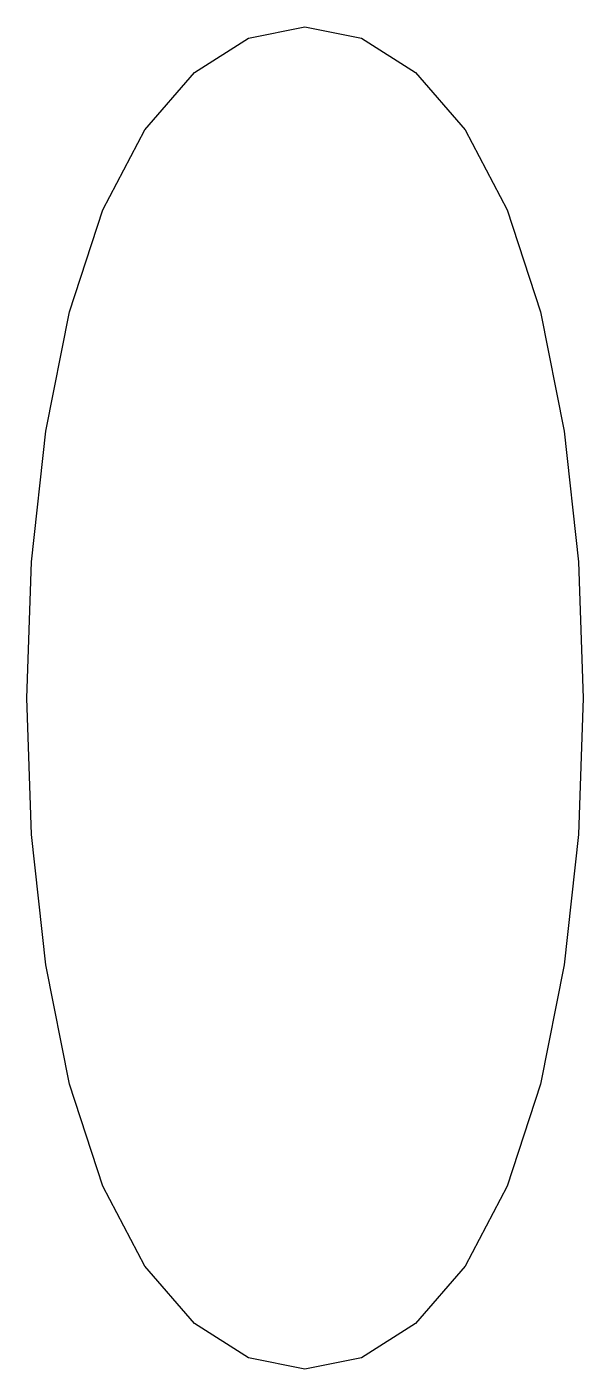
# Model space of a CAD drawing. Header units: millimetres. Extents: x 2037 to 2776, y 625 to 2408.
import ezdxf

# ---------------------------------------------------------------- set-up
doc = ezdxf.new("R2010")
doc.units = ezdxf.units.MM

msp = doc.modelspace()

# ---------------------------------------------------------------- linework, layer by layer
msp.add_lwpolyline([(2675.1, 2165.2), (2719.2, 2029.7), (2750.7, 1871.4), (2769.6, 1697.8), (2775.9, 1516.7), (2769.6, 1335.6), (2750.7, 1162.1), (2719.2, 1003.8), (2675.1, 868.3), (2619, 761.9), (2553.3, 685.9), (2481.4, 640.3), (2406.3, 625.1), (2331.3, 640.3), (2259.3, 685.9), (2193.7, 761.9), (2137.5, 868.3), (2093.4, 1003.8), (2061.9, 1162.1), (2043, 1335.6), (2036.7, 1516.7), (2043, 1697.8), (2061.9, 1871.4), (2093.4, 2029.7), (2137.5, 2165.2), (2193.7, 2271.6), (2259.3, 2347.6), (2331.3, 2393.2), (2406.3, 2408.4), (2481.4, 2393.2), (2553.3, 2347.6), (2619, 2271.6)], close=True)

doc.saveas('drawing.dxf')
